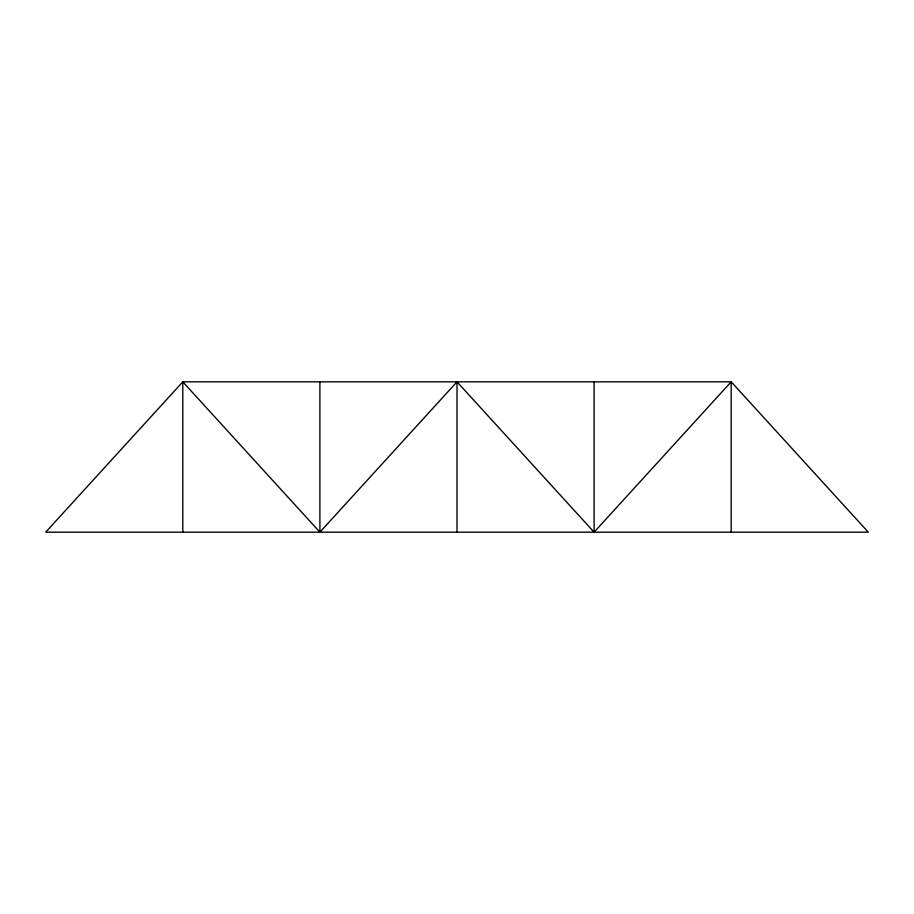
<?xml version="1.0" encoding="UTF-8"?>
<svg xmlns="http://www.w3.org/2000/svg" width="914" height="914" viewBox="0 0 914 914"><rect width="100%" height="100%" fill="white"/><g stroke="black" fill="none" stroke-linecap="round" stroke-linejoin="round"><path stroke-width="1.37" d="M182.8 532.177L182.8 381.824L319.9 532.177L457 381.824L594.1 532.177L731.2 381.824L868.3 532.177L45.7 532.177L182.8 381.824L731.2 381.824L731.2 532.177M594.1 381.824L594.1 532.177M457 381.824L457 532.177M319.9 381.824L319.9 532.177"/></g></svg>
